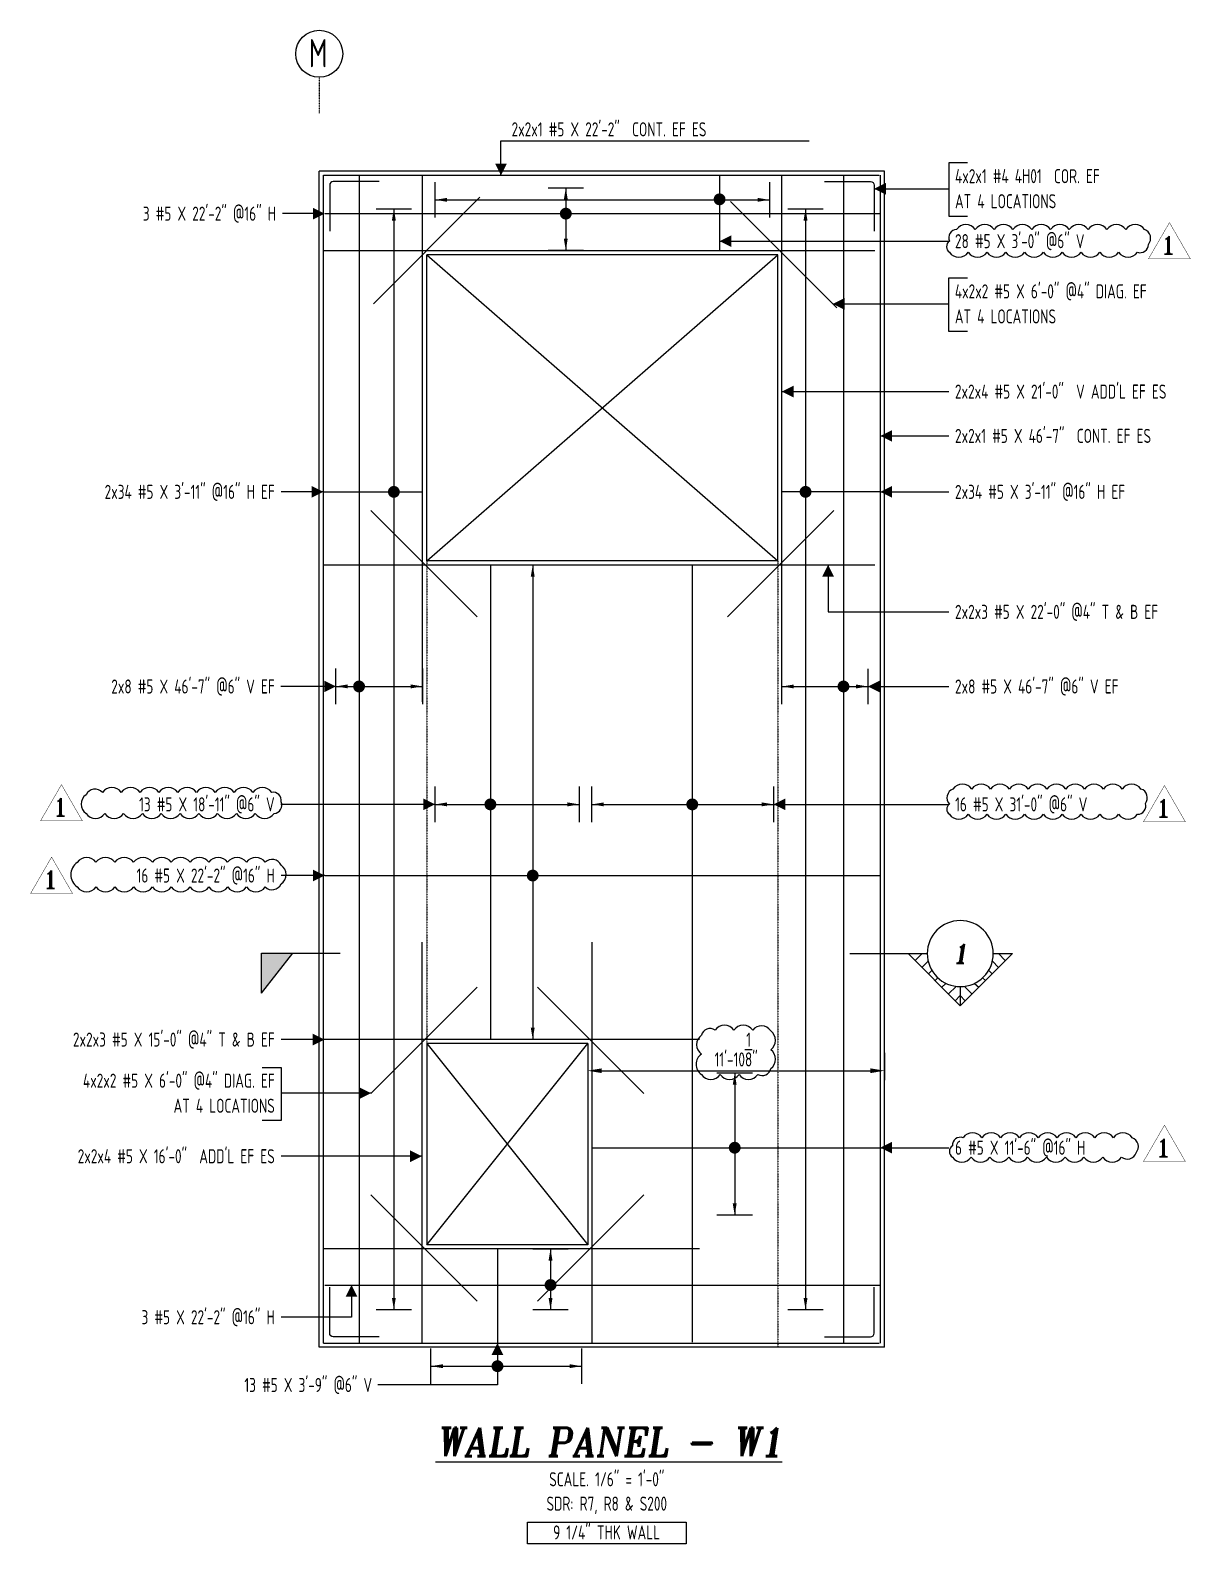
# Model space of a CAD drawing. Header units: inches. Extents: x -3675 to 25720, y -2273 to 5046.
# Drawn here: x 9388 to 9943, y 674 to 1398 of the extents above; entities that cross this region are included whole.
import ezdxf
from ezdxf.enums import TextEntityAlignment as Align

# ---------------------------------------------------------------- set-up
doc = ezdxf.new("R2010")
doc.units = ezdxf.units.IN
doc.header["$LTSCALE"] = 0.025
doc.header["$MEASUREMENT"] = 0
doc.linetypes.add('HIDDEN', pattern=[6, 3, -3])
doc.linetypes.add('PHANTOM', pattern=[2.5, 1.25, -0.25, 0.25, -0.25, 0.25, -0.25])
doc.layers.get('0').update_dxf_attribs({"linetype": 'CONTINUOUS'})
doc.layers.get('Defpoints').update_dxf_attribs({"linetype": 'CONTINUOUS'})
for name, color, linetype in [('0-25', 7, 'CONTINUOUS'), ('0-25TEXT', 7, 'CONTINUOUS'), ('0-35', 3, 'CONTINUOUS'), ('0-35TEXT', 3, 'CONTINUOUS'), ('0-50', 10, 'CONTINUOUS'), ('3', 3, 'CONTINUOUS'), ('BAR-LBL', 2, 'CONTINUOUS'), ('DETAIL', 83, 'CONTINUOUS'), ('GRID', 8, 'PHANTOM'), ('hidden', 7, 'HIDDEN'), ('RANGELAY', 7, 'CONTINUOUS'), ('REBARS', 4, 'CONTINUOUS'), ('REV_1', 150, 'CONTINUOUS')]:
    doc.layers.add(name, color=color, linetype=linetype)
doc.styles.add('AR', font='ARCHQUIK.shx', dxfattribs={"width": 0.8})
doc.styles.add('ROMANT', font='romant')
doc.dimstyles.new('CADS_DIM_48', dxfattribs={"dimscale": 48, "dimtxt": 0.09375, "dimasz": 0.09375, "dimexe": 0.0625, "dimexo": 0.0625, "dimgap": 0.09375, "dimtad": 0, "dimtih": 1, "dimtoh": 1, "dimzin": 1, "dimdsep": 46, "dimlunit": 4, "dimtxsty": 'AR', "dimblk": 'CLOSED', "dimcen": 0.1875, "dimadec": 0, "dimazin": 0, "dimtfac": 1, "dimtofl": 0, "dimtmove": 0, "dimatfit": 1, "dimldrblk": 'DOTBLANK', "dimfxl": 1, "dimtzin": 0, "dimarcsym": 0})

# ---------------------------------------------------------------- blocks, each defined once
blk = doc.blocks.new('leadrblk')
blk.add_lwpolyline([(0, 0, 0, 1, 0), (1, 0, 1, 1, 0)], format="xyseb")
blk = doc.blocks.new('SECTARO')
at = {"linetype": 'Continuous'}
blk.add_line((33.32, 16.99), (20.13, 0), dxfattribs=at)
for p, q in [((33.32, 16.99), (33.32, 0)), ((33.32, 0), (0, 0))]:
    blk.add_line(p, q)
for points in [[(33.32, 0), (33.32, 16.99), (33.32, 0), (20.13, 0)], [(33.32, 16.99), (20.13, 0), (33.32, 0), (33.32, 16.99)]]:
    blk.add_solid(points, dxfattribs=at)
blk = doc.blocks.new('*X3')
at = {"color": 0, "linetype": 'Continuous'}
for p, q in [((-1.108, 0.278), (-1.075, 0.312)), ((-1.081, 0.217), (-1.031, 0.267)), ((-1.013, 0.197), (-0.986, 0.223)), ((-0.96, 0.161), (-0.942, 0.179)), ((-0.92, 0.112), (-0.898, 0.135)), ((-0.895, 0.05), (-0.854, 0.091)), ((-0.856, 0), (-0.81, 0.046)), ((-0.768, 0), (-0.765, 0.002))]:
    blk.add_line(p, q, dxfattribs=at)
blk = doc.blocks.new('*X2')
at = {"color": 0, "linetype": 'Continuous'}
for p, q in [((-1.108, 0.278), (-1.075, 0.312)), ((-0.96, 0.161), (-0.942, 0.179)), ((-0.856, 0), (-0.81, 0.046))]:
    blk.add_line(p, q, dxfattribs=at)
blk = doc.blocks.new('SECTNU')
at = {"linetype": 'Continuous'}
blk.add_line((-24.74, 0), (-32.81, 0), dxfattribs=at)
blk.add_line((0, 0), (-24.74, 0))
at = {"layer": '3'}
for p, q in [((-68.89, 0), (-46.81, 22.07)), ((-60.81, 0), (-68.89, 0))]:
    blk.add_line(p, q, dxfattribs=at)
at = {"layer": '3', "linetype": 'Continuous'}
blk.add_line((-46.81, 14), (-46.81, 22.07), dxfattribs=at)
at = {"layer": '3'}
for points in [[(-46.81, 22.07), (-24.74, 0), (-32.81, 0, 1)], [(-32.81, 0, 0.414214), (-46.81, 14)]]:
    blk.add_lwpolyline(points, format="xyb", dxfattribs=at)
for start, end in [(90, 180), (180, 0)]:
    blk.add_arc((-46.81, 0), 14, start, end, dxfattribs=at)
at = {"linetype": 'Continuous', "xscale": -64, "yscale": 64, "zscale": 64, "rotation": 359.9999999999999}
blk.add_blockref('*X3', (-117.73, 0), dxfattribs=at)
at = {"linetype": 'Continuous', "xscale": 64, "yscale": 64, "zscale": 64}
for name in ['*X3', '*X2']:
    blk.add_blockref(name, (24.1, 0), dxfattribs=at)
at = {"linetype": 'Continuous', "style": 'ROMANT', "oblique": 9, "width": 0.9}
blk.add_attdef('NO', text='', height=8, dxfattribs=at).set_placement((-46.81, 0), align=Align.MIDDLE)
blk = doc.blocks.new('rendmark')
at = {"color": 4}
blk.add_line((0, -3), (0, 3), dxfattribs=at)
blk = doc.blocks.new('rarrow')
at = {"color": 7}
blk.add_solid([(2, -0.33), (2, 0.33), (0, 0)], dxfattribs=at)
blk = doc.blocks.new('*U407', base_point=(9724.71, 898.98))
at = {"layer": 'RANGELAY'}
blk.add_line((9724.71, 898.98), (9724.71, 830.85), dxfattribs=at)
at = {"layer": 'RANGELAY', "xscale": 2.834645669291339, "yscale": 2.834645669291339}
for name, p, rotation in [('rendmark', (9724.71, 898.98), 269.9999999999999), ('rarrow', (9724.71, 898.98), 269.9999999999999), ('rarrow', (9724.71, 830.85), 89.999996929531), ('rendmark', (9724.71, 830.85), 89.999996929531)]:
    blk.add_blockref(name, p, dxfattribs=dict(at, rotation=rotation))
blk = doc.blocks.new('VPM6DC37')
at = {"const_width": 1}
blk.add_lwpolyline([(-0.5, 0, 1), (0.5, 0, 1)], format="xyb", close=True, dxfattribs=at)
blk = doc.blocks.new('*U778', base_point=(9656.47, 862.9))
at = {"layer": 'REBARS', "color": 0}
blk.add_lwpolyline([(9656.47, 863.21), (9794.47, 863.21)], dxfattribs=at)
blk = doc.blocks.new('*U780', base_point=(9628.03, 1142.16))
at = {"layer": 'RANGELAY'}
blk.add_line((9628.03, 1142.16), (9628.03, 914.98), dxfattribs=at)
at = {"layer": 'RANGELAY', "xscale": 2.834645669291339, "yscale": 2.834645669291339}
for name, p, rotation in [('rendmark', (9628.03, 1142.16), 269.9999999999999), ('rarrow', (9628.03, 1142.16), 269.9999999999999), ('rarrow', (9628.03, 914.98), 89.999996929531), ('rendmark', (9628.03, 914.98), 89.999996929531)]:
    blk.add_blockref(name, p, dxfattribs=dict(at, rotation=rotation))
blk = doc.blocks.new('VPM6DC5F0')
at = {"const_width": 1}
blk.add_lwpolyline([(-0.5, 0, 1), (0.5, 0, 1)], format="xyb", close=True, dxfattribs=at)
blk = doc.blocks.new('*U427', base_point=(9528.46, 993.17))
at = {"layer": 'REBARS', "color": 0}
blk.add_lwpolyline([(9528.46, 993.48), (9794.46, 993.48)], dxfattribs=at)
blk = doc.blocks.new('*U406', base_point=(9636.56, 814.85))
at = {"layer": 'RANGELAY'}
blk.add_line((9636.56, 814.85), (9636.56, 785.66), dxfattribs=at)
at = {"layer": 'RANGELAY', "xscale": 2.834645669291339, "yscale": 2.834645669291339}
for name, p, rotation in [('rendmark', (9636.56, 814.85), 269.9999999999999), ('rarrow', (9636.56, 814.85), 269.9999999999999), ('rarrow', (9636.56, 785.66), 89.999996929531), ('rendmark', (9636.56, 785.66), 89.999996929531)]:
    blk.add_blockref(name, p, dxfattribs=dict(at, rotation=rotation))
blk = doc.blocks.new('VPM6DC70')
at = {"const_width": 1}
blk.add_lwpolyline([(-0.5, 0, 1), (0.5, 0, 1)], format="xyb", close=True, dxfattribs=at)
blk = doc.blocks.new('*U251', base_point=(9528.46, 797.17))
at = {"layer": 'REBARS', "color": 0}
blk.add_lwpolyline([(9528.46, 797.49), (9794.46, 797.49)], dxfattribs=at)
blk = doc.blocks.new('*U432', base_point=(9643.86, 1322.66))
at = {"layer": 'RANGELAY'}
blk.add_line((9643.86, 1322.66), (9643.86, 1292.68), dxfattribs=at)
at = {"layer": 'RANGELAY', "xscale": 2.834645669291339, "yscale": 2.834645669291339}
for name, p, rotation in [('rendmark', (9643.86, 1322.66), 269.9999999999999), ('rarrow', (9643.86, 1322.66), 269.9999999999999), ('rarrow', (9643.86, 1292.68), 89.999996929531), ('rendmark', (9643.86, 1292.68), 89.999996929531)]:
    blk.add_blockref(name, p, dxfattribs=dict(at, rotation=rotation))
blk = doc.blocks.new('VPM6DC810')
at = {"const_width": 1}
blk.add_lwpolyline([(-0.5, 0, 1), (0.5, 0, 1)], format="xyb", close=True, dxfattribs=at)
blk = doc.blocks.new('*U433', base_point=(9528.46, 1309.99))
at = {"layer": 'REBARS', "color": 0}
blk.add_lwpolyline([(9528.46, 1310.3), (9794.46, 1310.3)], dxfattribs=at)
blk = doc.blocks.new('*U405', base_point=(9758.62, 1312.66))
at = {"layer": 'RANGELAY'}
blk.add_line((9758.62, 1312.66), (9758.62, 785.66), dxfattribs=at)
at = {"layer": 'RANGELAY', "xscale": 2.834645669291339, "yscale": 2.834645669291339}
for name, p, rotation in [('rendmark', (9758.62, 1312.66), 270.0000572957836), ('rarrow', (9758.62, 1312.66), 270.0000572957836), ('rarrow', (9758.62, 785.66), 90.00005422531463), ('rendmark', (9758.62, 785.66), 90.00005422531463)]:
    blk.add_blockref(name, p, dxfattribs=dict(at, rotation=rotation))
blk = doc.blocks.new('VPM6DC920')
at = {"const_width": 1}
blk.add_lwpolyline([(-0.5, 0, 1), (0.5, 0, 1)], format="xyb", close=True, dxfattribs=at)
blk = doc.blocks.new('*U252', base_point=(9794.46, 1176.82))
at = {"layer": 'REBARS', "color": 0}
blk.add_lwpolyline([(9794.46, 1177.14), (9747.46, 1177.14)], dxfattribs=at)
blk = doc.blocks.new('*U404', base_point=(9561.56, 1312.66))
at = {"layer": 'RANGELAY'}
blk.add_line((9561.56, 1312.66), (9561.56, 785.66), dxfattribs=at)
at = {"layer": 'RANGELAY', "xscale": 2.834645669291339, "yscale": 2.834645669291339}
for name, p, rotation in [('rendmark', (9561.56, 1312.66), 269.9999823999059), ('rarrow', (9561.56, 1312.66), 269.9999823999059), ('rarrow', (9561.56, 785.66), 89.99997932943691), ('rendmark', (9561.56, 785.66), 89.99997932943691)]:
    blk.add_blockref(name, p, dxfattribs=dict(at, rotation=rotation))
blk = doc.blocks.new('VPM6DCA20')
at = {"const_width": 1}
blk.add_lwpolyline([(-0.5, 0, 1), (0.5, 0, 1)], format="xyb", close=True, dxfattribs=at)
blk = doc.blocks.new('*U253', base_point=(9527.84, 1176.82))
at = {"layer": 'REBARS', "color": 0}
blk.add_lwpolyline([(9527.84, 1177.14), (9574.84, 1177.14)], dxfattribs=at)
blk = doc.blocks.new('*U403', base_point=(9581.34, 1316.92))
at = {"layer": 'RANGELAY'}
blk.add_line((9581.34, 1316.92), (9741.34, 1316.92), dxfattribs=at)
at = {"layer": 'RANGELAY', "xscale": 2.834645669291339, "yscale": 2.834645669291339}
for name, p, rotation in [('rendmark', (9581.34, 1316.92), 2.035554812460272e-12), ('rendmark', (9741.34, 1316.92), 179.9999969295331), ('rarrow', (9581.34, 1316.92), 2.035554812460272e-12), ('rarrow', (9741.34, 1316.92), 179.9999969295331)]:
    blk.add_blockref(name, p, dxfattribs=dict(at, rotation=rotation))
blk = doc.blocks.new('VPM6DCD1')
at = {"const_width": 1}
blk.add_lwpolyline([(-0.5, 0, 1), (0.5, 0, 1)], format="xyb", close=True, dxfattribs=at)
blk = doc.blocks.new('*U808', base_point=(9717.15, 1328.68))
at = {"layer": 'REBARS', "color": 0}
blk.add_lwpolyline([(9717.47, 1328.68), (9717.47, 1292.68)], dxfattribs=at)
blk = doc.blocks.new('*U417', base_point=(9579.34, 758.64))
at = {"layer": 'RANGELAY'}
blk.add_line((9579.34, 758.64), (9651.34, 758.64), dxfattribs=at)
at = {"layer": 'RANGELAY', "xscale": 2.834645669291339, "yscale": 2.834645669291339}
for name, p, rotation in [('rendmark', (9579.34, 758.64), 2.080789147536588e-12), ('rendmark', (9651.34, 758.64), 179.9999969295331), ('rarrow', (9579.34, 758.64), 2.080789147536588e-12), ('rarrow', (9651.34, 758.64), 179.9999969295331)]:
    blk.add_blockref(name, p, dxfattribs=dict(at, rotation=rotation))
blk = doc.blocks.new('VPM6DCDB')
at = {"const_width": 1}
blk.add_lwpolyline([(-0.5, 0, 1), (0.5, 0, 1)], format="xyb", close=True, dxfattribs=at)
blk = doc.blocks.new('*U418', base_point=(9610.85, 814.85))
at = {"layer": 'REBARS', "color": 0}
blk.add_lwpolyline([(9611.17, 814.85), (9611.17, 769.85)], dxfattribs=at)
blk = doc.blocks.new('*U784', base_point=(9581.34, 1027.54))
at = {"layer": 'RANGELAY'}
blk.add_line((9581.34, 1027.54), (9650.34, 1027.54), dxfattribs=at)
at = {"layer": 'RANGELAY', "xscale": 2.834645669291339, "yscale": 2.834645669291339}
for name, p, rotation in [('rendmark', (9581.34, 1027.54), 2.076856112000293e-12), ('rendmark', (9650.34, 1027.54), 179.9999969295331), ('rarrow', (9581.34, 1027.54), 2.076856112000293e-12), ('rarrow', (9650.34, 1027.54), 179.9999969295331)]:
    blk.add_blockref(name, p, dxfattribs=dict(at, rotation=rotation))
blk = doc.blocks.new('VPM6DCE50')
at = {"const_width": 1}
blk.add_lwpolyline([(-0.5, 0, 1), (0.5, 0, 1)], format="xyb", close=True, dxfattribs=at)
blk = doc.blocks.new('*U785', base_point=(9607.45, 1142.16))
at = {"layer": 'REBARS', "color": 0}
blk.add_lwpolyline([(9607.76, 1142.16), (9607.76, 915.15)], dxfattribs=at)
blk = doc.blocks.new('*U782', base_point=(9656.34, 1027.54))
at = {"layer": 'RANGELAY'}
blk.add_line((9656.34, 1027.54), (9743.34, 1027.54), dxfattribs=at)
at = {"layer": 'RANGELAY', "xscale": 2.834645669291339, "yscale": 2.834645669291339}
for name, p, rotation in [('rendmark', (9656.34, 1027.54), 2.096387674182113e-12), ('rendmark', (9743.34, 1027.54), 179.9999969295331), ('rarrow', (9656.34, 1027.54), 2.096387674182113e-12), ('rarrow', (9743.34, 1027.54), 179.9999969295331)]:
    blk.add_blockref(name, p, dxfattribs=dict(at, rotation=rotation))
blk = doc.blocks.new('VPM6DCEF')
at = {"const_width": 1}
blk.add_lwpolyline([(-0.5, 0, 1), (0.5, 0, 1)], format="xyb", close=True, dxfattribs=at)
blk = doc.blocks.new('*U783', base_point=(9704.1, 1142.16))
at = {"layer": 'REBARS', "color": 0}
blk.add_lwpolyline([(9704.41, 1142.16), (9704.41, 770.15)], dxfattribs=at)
blk = doc.blocks.new('*U402', base_point=(9747.34, 1083.98))
at = {"layer": 'RANGELAY'}
blk.add_line((9747.34, 1083.98), (9788.46, 1083.98), dxfattribs=at)
at = {"layer": 'RANGELAY', "xscale": 2.834645669291339, "yscale": 2.834645669291339}
for name, p, rotation in [('rendmark', (9747.34, 1083.98), 1.900673765075863e-12), ('rendmark', (9788.46, 1083.98), 179.999996929533), ('rarrow', (9747.34, 1083.98), 1.900673765075863e-12), ('rarrow', (9788.46, 1083.98), 179.999996929533)]:
    blk.add_blockref(name, p, dxfattribs=dict(at, rotation=rotation))
blk = doc.blocks.new('VPM6DD020')
at = {"const_width": 1}
blk.add_lwpolyline([(-0.5, 0, 1), (0.5, 0, 1)], format="xyb", close=True, dxfattribs=at)
blk = doc.blocks.new('*U254', base_point=(9776.46, 1328.66))
at = {"layer": 'REBARS', "color": 0}
blk.add_lwpolyline([(9776.78, 1328.66), (9776.78, 769.66)], dxfattribs=at)
blk = doc.blocks.new('*U401', base_point=(9533.84, 1084.01))
at = {"layer": 'RANGELAY'}
blk.add_line((9533.84, 1084.01), (9575.34, 1084.01), dxfattribs=at)
at = {"layer": 'RANGELAY', "xscale": 2.834645669291339, "yscale": 2.834645669291339}
for name, p, rotation in [('rendmark', (9533.84, 1084.01), 2.197420080104641e-12), ('rendmark', (9575.34, 1084.01), 179.9999969295332), ('rarrow', (9533.84, 1084.01), 2.197420080104641e-12), ('rarrow', (9575.34, 1084.01), 179.9999969295332)]:
    blk.add_blockref(name, p, dxfattribs=dict(at, rotation=rotation))
blk = doc.blocks.new('VPM6DD140')
at = {"const_width": 1}
blk.add_lwpolyline([(-0.5, 0, 1), (0.5, 0, 1)], format="xyb", close=True, dxfattribs=at)
blk = doc.blocks.new('*U255', base_point=(9544.6, 1328.66))
at = {"layer": 'REBARS', "color": 0}
blk.add_lwpolyline([(9544.91, 1328.66), (9544.91, 769.66)], dxfattribs=at)
blk = doc.blocks.new('*U775', base_point=(9680.99, 888.9))
at = {"layer": 'REBARS', "color": 0}
blk.add_lwpolyline([(9681.21, 889.12), (9630.3, 940.03)], dxfattribs=at)
blk = doc.blocks.new('*U301', base_point=(9550.69, 888.9))
at = {"layer": 'REBARS', "color": 0}
blk.add_lwpolyline([(9550.47, 889.12), (9601.38, 940.03)], dxfattribs=at)
blk = doc.blocks.new('*U776', base_point=(9680.99, 840.93))
at = {"layer": 'REBARS', "color": 0}
blk.add_lwpolyline([(9681.21, 840.71), (9630.3, 789.79)], dxfattribs=at)
blk = doc.blocks.new('*U302', base_point=(9550.69, 840.93))
at = {"layer": 'REBARS', "color": 0}
blk.add_lwpolyline([(9550.47, 840.71), (9601.38, 789.79)], dxfattribs=at)
blk = doc.blocks.new('*U428', base_point=(9773.4, 1264.99))
at = {"layer": 'REBARS', "color": 0}
blk.add_lwpolyline([(9773.62, 1265.21), (9722.71, 1316.12)], dxfattribs=at)
blk = doc.blocks.new('*U430', base_point=(9552.1, 1266.99))
at = {"layer": 'REBARS', "color": 0}
blk.add_lwpolyline([(9551.88, 1267.21), (9602.79, 1318.12)], dxfattribs=at)
blk = doc.blocks.new('*U424', base_point=(9550.69, 1168.44))
at = {"layer": 'REBARS', "color": 0}
blk.add_lwpolyline([(9550.47, 1168.22), (9601.38, 1117.31)], dxfattribs=at)
blk = doc.blocks.new('*U425', base_point=(9771.99, 1168.44))
at = {"layer": 'REBARS', "color": 0}
blk.add_lwpolyline([(9772.21, 1168.22), (9721.3, 1117.31)], dxfattribs=at)
blk = doc.blocks.new('*U777', base_point=(9656.21, 769.66))
at = {"layer": 'REBARS', "color": 0}
blk.add_lwpolyline([(9656.53, 769.66), (9656.53, 961.66)], dxfattribs=at)
blk = doc.blocks.new('*U256', base_point=(9575.46, 769.66))
at = {"layer": 'REBARS', "color": 0}
blk.add_lwpolyline([(9575.15, 769.66), (9575.15, 961.66)], dxfattribs=at)
blk = doc.blocks.new('*U257', base_point=(9707.84, 814.54))
at = {"layer": 'REBARS', "color": 0}
blk.add_lwpolyline([(9707.84, 814.85), (9527.84, 814.85)], dxfattribs=at)
blk = doc.blocks.new('*U258', base_point=(9707.84, 915.29))
at = {"layer": 'REBARS', "color": 0}
blk.add_lwpolyline([(9707.84, 914.98), (9527.84, 914.98)], dxfattribs=at)
blk = doc.blocks.new('*U429', base_point=(9527.84, 1292.37))
at = {"layer": 'REBARS', "color": 0}
blk.add_lwpolyline([(9527.84, 1292.68), (9791.84, 1292.68)], dxfattribs=at)
blk = doc.blocks.new('*U426', base_point=(9527.84, 1142.48))
at = {"layer": 'REBARS', "color": 0}
blk.add_lwpolyline([(9527.84, 1142.16), (9791.84, 1142.16)], dxfattribs=at)
blk = doc.blocks.new('*U259', base_point=(9747.03, 1076.66))
at = {"layer": 'REBARS', "color": 0}
blk.add_lwpolyline([(9747.34, 1076.66), (9747.34, 1328.66)], dxfattribs=at)
blk = doc.blocks.new('*U260', base_point=(9575.65, 1076.66))
at = {"layer": 'REBARS', "color": 0}
blk.add_lwpolyline([(9575.34, 1076.66), (9575.34, 1328.66)], dxfattribs=at)
blk = doc.blocks.new('*U604', base_point=(9530.59, 772.41))
at = {"layer": 'REBARS', "color": 0}
blk.add_lwpolyline([(9554.59, 772.66), (9532.59, 772.66, -0.414213), (9530.84, 774.41), (9530.84, 796.41)], format="xyb", dxfattribs=at)
blk = doc.blocks.new('*U605', base_point=(9791.71, 772.41))
at = {"layer": 'REBARS', "color": 0}
blk.add_lwpolyline([(9767.71, 772.66), (9789.71, 772.66, 0.414213), (9791.46, 774.41), (9791.46, 796.41)], format="xyb", dxfattribs=at)
blk = doc.blocks.new('*U606', base_point=(9530.59, 1325.91))
at = {"layer": 'REBARS', "color": 0}
blk.add_lwpolyline([(9554.59, 1325.66), (9532.59, 1325.66, 0.414214), (9530.84, 1323.91), (9530.84, 1301.91)], format="xyb", dxfattribs=at)
blk = doc.blocks.new('*U607', base_point=(9791.71, 1325.91))
at = {"layer": 'REBARS', "color": 0}
blk.add_lwpolyline([(9767.71, 1325.66), (9789.71, 1325.66, -0.414214), (9791.46, 1323.91), (9791.46, 1301.91)], format="xyb", dxfattribs=at)
blk = doc.blocks.new('*U332', base_point=(9527.84, 769.98))
at = {"layer": 'REBARS', "color": 0}
blk.add_lwpolyline([(9527.84, 769.66), (9793.84, 769.66)], dxfattribs=at)
blk = doc.blocks.new('*U261', base_point=(9794.78, 769.66))
at = {"layer": 'REBARS', "color": 0}
blk.add_lwpolyline([(9794.46, 769.66), (9794.46, 1328.66)], dxfattribs=at)
blk = doc.blocks.new('*U262', base_point=(9528.15, 769.66))
at = {"layer": 'REBARS', "color": 0}
blk.add_lwpolyline([(9527.84, 769.66), (9527.84, 1328.66)], dxfattribs=at)
blk = doc.blocks.new('*U333', base_point=(9527.84, 1328.35))
at = {"layer": 'REBARS', "color": 0}
blk.add_lwpolyline([(9527.84, 1328.66), (9793.84, 1328.66)], dxfattribs=at)
blk = doc.blocks.new('*D420')
at = {"layer": 'Defpoints', "color": 0, "transparency": 16777216}
for p in [(9654.34, 913.16), (9796.46, 913.16), (9796.46, 900.07)]:
    blk.add_point(p, dxfattribs=at)
at = {"layer": 'DETAIL', "color": 0, "lineweight": -2, "transparency": 16777216}
for p, q in [((9654.34, 908.66), (9654.34, 895.57)), ((9796.46, 908.66), (9796.46, 895.57)), ((9661.09, 900.07), (9789.71, 900.07))]:
    blk.add_line(p, q, dxfattribs=at)
at = {"layer": 'DETAIL', "color": 0, "transparency": 16777216}
for points in [[(9661.09, 901.19), (9661.09, 898.94), (9654.34, 900.07)], [(9789.71, 901.19), (9789.71, 898.94), (9796.46, 900.07)]]:
    blk.add_solid(points, dxfattribs=at)
at = {"layer": 'DETAIL', "color": 0, "transparency": 16777216, "insert": (9725.4, 910.19), "char_height": 6.75, "attachment_point": 5, "style": 'AR'}
blk.add_mtext('11\'-10{\\H1.000000x;\\S1/8;}"', dxfattribs=at)
blk = doc.blocks.new('_DotBlank')
at = {"layer": '0-35', "color": 0, "lineweight": -2}
blk.add_line((-0.5, 0), (-1, 0), dxfattribs=at)
blk.add_circle((0, 0), 0.5, dxfattribs=at)
blk = doc.blocks.new('Rev_Tri (48)')
at = {"const_width": 0.128}
blk.add_lwpolyline([(6.69, 11.58), (13.37, 0), (0, 0)], close=True, dxfattribs=at)
at = {"color": 1, "style": 'ROMANT'}
blk.add_attdef('R', (3.93, 1.52, -0.03), '', height=5.75, dxfattribs=at)

msp = doc.modelspace()

# ---------------------------------------------------------------- linework, layer by layer
at = {"layer": '0-25TEXT'}
for points in [[(9612.83974, 1328.66492), (9612.83974, 1345.15144), (9760.38655, 1345.15144)], [(9836.17862, 1334.61952), (9827.17957, 1334.61952), (9827.17957, 1309.1222), (9836.17862, 1309.1222)], [(9791.46344, 1322.24582), (9827.17957, 1322.24582)], [(9526.46343, 1310.30328), (9508.19517, 1310.30328)], [(9717.46723, 1297.13373), (9827.17957, 1297.13373)], [(9836.09403, 1279.47578), (9827.09497, 1279.47578), (9827.09497, 1253.97845), (9836.09403, 1253.97845)], [(9771.72974, 1267.10208), (9827.09497, 1267.10208)], [(9747.33824, 1225.13148), (9827.14564, 1225.13148)], [(9794.46343, 1203.92861), (9827.17957, 1203.92861)], [(9527.83839, 1177.13611), (9507.57017, 1177.13611)], [(9794.46284, 1177.1362), (9827.17957, 1177.13622)], [(9769.42892, 1142.16486), (9769.42892, 1119.70088), (9827.17957, 1119.70088)], [(9533.83826, 1084.01466), (9507.47848, 1083.98192)], [(9788.46336, 1083.96975), (9827.17957, 1083.96975)], [(9581.28758, 1027.55324), (9507.50422, 1027.55324)], [(9743.37357, 1027.5389), (9827.21488, 1027.5389)], [(9528.46333, 993.48293), (9507.57017, 993.48293)], [(9528.33826, 914.9775), (9507.57017, 914.9775)], [(9498.57111, 901.67128), (9507.57017, 901.67128), (9507.57017, 876.17396), (9498.57111, 876.17396)], [(9550.6426, 889.29758), (9507.57017, 889.29758)], [(9794.46329, 863.21185), (9827.17957, 863.21185)], [(9574.95617, 859.12355), (9507.57017, 859.12355)], [(9541.30922, 797.48707), (9541.30922, 782.1024), (9507.63897, 782.1024)], [(9611.15951, 769.6649), (9611.15951, 749.63175), (9553.94052, 749.63175)]]:
    msp.add_lwpolyline(points, dxfattribs=at)
at = {"layer": '0-35'}
for p, q in [((9525.83826, 767.66492), (9525.83826, 1330.66492)), ((9796.46326, 1330.66492), (9525.83826, 1330.66492)), ((9796.46326, 767.66492), (9796.46326, 1330.66492)), ((9577.33826, 1144.16492), (9577.33826, 1290.66492)), ((9745.33826, 1290.66492), (9577.33826, 1290.66492)), ((9745.33826, 1144.16492), (9745.33826, 1290.66492)), ((9745.33826, 1144.16492), (9577.33826, 1144.16492)), ((9654.33826, 913.16492), (9577.33826, 913.16492)), ((9577.33826, 913.16492), (9577.33826, 816.66492)), ((9654.33826, 913.16492), (9654.33826, 816.66492)), ((9654.33826, 816.66492), (9577.33826, 816.66492)), ((9796.46326, 767.66492), (9525.83826, 767.66492))]:
    msp.add_line(p, q, dxfattribs=at)
at = {"layer": '0-50'}
for p, q in [((9577.33826, 1290.66492), (9745.33826, 1144.16492)), ((9577.33826, 1144.16492), (9745.33826, 1290.66492)), ((9577.33826, 913.16492), (9654.33826, 816.66492)), ((9577.33826, 816.66492), (9654.33826, 913.16492))]:
    msp.add_line(p, q, dxfattribs=at)
msp.add_lwpolyline([(9625.54394, 684.00954), (9701.43079, 684.00954), (9701.43079, 673.65318), (9625.54394, 673.65318)], close=True, dxfattribs=at)
msp.add_circle((9525.83826, 1386.82764), 11.25, dxfattribs=at)
at = {"layer": 'DETAIL'}
msp.add_lwpolyline([(9708.77669, 898.26007, 0.52056705), (9717.77669, 898.26007, 0.52056705), (9726.77669, 898.26007, 0.52056705), (9735.77669, 898.26007, 0.52056705), (9741.93521, 901.10155, 0.52056705), (9741.93521, 910.10155, 0.52056705), (9741.93521, 919.10155, 0.52056705), (9733.3185, 919.48483, 0.52056705), (9724.3185, 919.48483, 0.52056705), (9715.3185, 919.48483, 0.52056705), (9708.77669, 917.02664, 0.52056705), (9708.77669, 908.02664, 0.52056705)], format="xyb", close=True, dxfattribs=at)
at = {"layer": 'GRID', "lineweight": -3}
msp.add_lwpolyline([(9525.83826, 1375.57764), (9525.83826, 1358.33671)], dxfattribs=at)
at = {"layer": 'hidden'}
for p, q in [((9577.33826, 1144.16492), (9577.33824, 913.16492)), ((9745.33826, 1144.16492), (9745.33826, 767.66492))]:
    msp.add_line(p, q, dxfattribs=at)
at = {"layer": 'REV_1'}
for points in [[(9827.49079, 1291.81174, 0.52056705), (9836.49079, 1291.81174, 0.52056705), (9845.49079, 1291.81174, 0.52056705), (9854.49079, 1291.81174, 0.52056705), (9863.49079, 1291.81174, 0.52056705), (9872.49079, 1291.81174, 0.52056705), (9881.49079, 1291.81174, 0.52056705), (9890.49079, 1291.81174, 0.52056705), (9899.49079, 1291.81174, 0.52056705), (9908.49079, 1291.81174, 0.52056705), (9917.49079, 1291.81174, 0.52056705), (9922.72811, 1295.57442, 0.52056705), (9920.8867, 1302.73301, 0.52056705), (9911.8867, 1302.73301, 0.52056705), (9902.8867, 1302.73301, 0.52056705), (9893.8867, 1302.73301, 0.52056705), (9884.8867, 1302.73301, 0.52056705), (9875.8867, 1302.73301, 0.52056705), (9866.8867, 1302.73301, 0.52056705), (9857.8867, 1302.73301, 0.52056705), (9848.8867, 1302.73301, 0.52056705), (9839.8867, 1302.73301, 0.52056705), (9830.8867, 1302.73301, 0.52056705), (9827.49079, 1297.12892, 0.52056705)], [(9827.50114, 1022.78846, 0.52056705), (9836.50114, 1022.78846, 0.52056705), (9845.50114, 1022.78846, 0.52056705), (9854.50114, 1022.78846, 0.52056705), (9863.50114, 1022.78846, 0.52056705), (9872.50114, 1022.78846, 0.52056705), (9881.50114, 1022.78846, 0.52056705), (9890.50114, 1022.78846, 0.52056705), (9899.50114, 1022.78846, 0.52056705), (9908.50114, 1022.78846, 0.52056705), (9917.50114, 1022.78846, 0.52056705), (9921.29061, 1027.99898, 0.52056705), (9919.19893, 1034.9073, 0.52056705), (9910.19893, 1034.9073, 0.52056705), (9901.19893, 1034.9073, 0.52056705), (9892.19893, 1034.9073, 0.52056705), (9883.19893, 1034.9073, 0.52056705), (9874.19893, 1034.9073, 0.52056705), (9865.19893, 1034.9073, 0.52056705), (9856.19893, 1034.9073, 0.52056705), (9847.19893, 1034.9073, 0.52056705), (9838.19893, 1034.9073, 0.52056705), (9829.19893, 1034.9073, 0.52056705), (9827.50114, 1027.60509, 0.52056705)], [(9414.20471, 1023.17723, 0.52056705), (9423.20471, 1023.17723, 0.52056705), (9432.20471, 1023.17723, 0.52056705), (9441.20471, 1023.17723, 0.52056705), (9450.20471, 1023.17723, 0.52056705), (9459.20471, 1023.17723, 0.52056705), (9468.20471, 1023.17723, 0.52056705), (9477.20471, 1023.17723, 0.52056705), (9486.20471, 1023.17723, 0.52056705), (9495.20471, 1023.17723, 0.52056705), (9504.20471, 1023.17723, 0.52056705), (9507.59003, 1028.79191, 0.52056705), (9503.09205, 1033.29394, 0.52056705), (9494.09205, 1033.29394, 0.52056705), (9485.09205, 1033.29394, 0.52056705), (9476.09205, 1033.29394, 0.52056705), (9467.09205, 1033.29394, 0.52056705), (9458.09205, 1033.29394, 0.52056705), (9449.09205, 1033.29394, 0.52056705), (9440.09205, 1033.29394, 0.52056705), (9431.09205, 1033.29394, 0.52056705), (9422.09205, 1033.29394, 0.52056705), (9414.20471, 1032.18128, 0.52056705)], [(9410.01936, 988.01673, 0.52056705), (9419.01936, 988.01673, 0.52056705), (9428.01936, 988.01673, 0.52056705), (9437.01936, 988.01673, 0.52056705), (9446.01936, 988.01673, 0.52056705), (9455.01936, 988.01673, 0.52056705), (9464.01936, 988.01673, 0.52056705), (9473.01936, 988.01673, 0.52056705), (9482.01936, 988.01673, 0.52056705), (9491.01936, 988.01673, 0.52056705), (9500.01936, 988.01673, 0.52056705), (9507.59003, 989.44607, 0.52056705), (9507.59003, 998.44607, 0.52056705), (9499.98251, 999.83855, 0.52056705), (9490.98251, 999.83855, 0.52056705), (9481.98251, 999.83855, 0.52056705), (9472.98251, 999.83855, 0.52056705), (9463.98251, 999.83855, 0.52056705), (9454.98251, 999.83855, 0.52056705), (9445.98251, 999.83855, 0.52056705), (9436.98251, 999.83855, 0.52056705), (9427.98251, 999.83855, 0.52056705), (9418.98251, 999.83855, 0.52056705), (9410.01936, 999.80169, 0.52056705)], [(9828.89768, 858.70842, 0.52056705), (9837.89768, 858.70842, 0.52056705), (9846.89768, 858.70842, 0.52056705), (9855.89768, 858.70842, 0.52056705), (9864.89768, 858.70842, 0.52056705), (9873.89768, 858.70842, 0.52056705), (9882.89768, 858.70842, 0.52056705), (9891.89768, 858.70842, 0.52056705), (9900.89768, 858.70842, 0.52056705), (9909.89768, 858.70842, 0.52056705), (9916.80944, 860.79667, 0.52056705), (9915.02288, 868.01011, 0.52056705), (9906.02288, 868.01011, 0.52056705), (9897.02288, 868.01011, 0.52056705), (9888.02288, 868.01011, 0.52056705), (9879.02288, 868.01011, 0.52056705), (9870.02288, 868.01011, 0.52056705), (9861.02288, 868.01011, 0.52056705), (9852.02288, 868.01011, 0.52056705), (9843.02288, 868.01011, 0.52056705), (9834.02288, 868.01011, 0.52056705), (9828.89768, 864.13531, 0.52056705)]]:
    msp.add_lwpolyline(points, format="xyb", close=True, dxfattribs=at)

# ---------------------------------------------------------------- block references
ref = msp.add_blockref('SECTNU', (9779.83502, 956.11664), dxfattribs=dict(xscale=1.129181470141702, yscale=1.129181470141702, zscale=1.129181470141702, rotation=180))
ref.add_attrib('NO', '1', dxfattribs={"linetype": 'Continuous', "height": 9.03345, "style": 'ROMANT', "oblique": 9, "width": 0.9}).set_placement((9832.69504, 956.11663), align=Align.MIDDLE)
at = {"xscale": 1.129181470141702, "yscale": 1.129181470141702, "zscale": 1.129181470141702, "rotation": 180}
msp.add_blockref('SECTARO', (9535.89397, 956.36935), dxfattribs=at)
at = {"layer": '0-25', "xscale": 1.5, "yscale": 1.5, "zscale": 1.5}
for p in [(9922.77918, 1288.65915, -0.15), (9392.41941, 1019.62531, -0.15), (9920.38714, 1019.19665, -0.15), (9387.68607, 984.93353, -0.15), (9920.38714, 856.60831, -0.15)]:
    msp.add_blockref('Rev_Tri (48)', p, dxfattribs=at).add_auto_attribs({'R': '1'})
at = {"layer": '0-25TEXT'}
for name, p, xscale, yscale, rotation in [('leadrblk', (9612.83974, 1328.66492), 5.623937007874017, 2.250708661417324, 90.00000153523449), ('leadrblk', (9528.46343, 1310.30328), 5.623937007874017, 2.250708661417324, 180.000003070469), ('VPM6DC810', (9643.86461, 1310.30327), 2.834645669291338, 2.834645669291338, 269.9999999999999), ('leadrblk', (9527.83839, 1177.13611), 5.623937007874017, 2.250708661417324, 180.000003070469), ('VPM6DCA20', (9561.56269, 1177.1361), 2.834645669291338, 2.834645669291338, 269.9999823999059), ('VPM6DC920', (9758.6234, 1177.13617), 2.834645669291338, 2.834645669291338, 90.0000572957838), ('leadrblk', (9794.46284, 1177.1362), -5.623937007874016, 2.250708661417324, 180.0000366252208), ('leadrblk', (9769.42892, 1142.16486), 5.623937007874017, 2.250708661417324, 270.0000046057035), ('leadrblk', (9533.83826, 1084.01466), 5.623937007874017, 2.250708661417324, 180.000003070469), ('leadrblk', (9581.28758, 1027.55324), 5.623937007874017, 2.250708661417324, 180.000003070469), ('leadrblk', (9528.46333, 993.48293), 5.623937007874017, 2.250708661417324, 180.000003070469), ('VPM6DC5F0', (9628.03298, 993.4829), 2.834645669291338, 2.834645669291338, 269.9999999999999), ('leadrblk', (9528.33826, 914.9775), 5.623937007874017, 2.250708661417324, 180.000003070469), ('leadrblk', (9550.6426, 889.29758), 5.623937007874017, 2.250708661417324, 180.000003070469), ('VPM6DC37', (9724.70938, 863.21184), 2.834645669291338, 2.834645669291338, 269.9999999999999), ('leadrblk', (9574.95617, 859.12355), 5.623937007874017, 2.250708661417324, 180.000003070469), ('leadrblk', (9541.30922, 797.48707), 5.623937007874017, 2.250708661417324, 270.0000046057035), ('VPM6DC70', (9636.56328, 797.48704), 2.834645669291338, 2.834645669291338, 269.9999999999999), ('leadrblk', (9611.15951, 769.6649), 5.623937007874017, 2.250708661417324, 270.0000046057035)]:
    msp.add_blockref(name, p, dxfattribs=dict(at, xscale=xscale, yscale=yscale, rotation=rotation))
for name, p, xscale, yscale in [('VPM6DCD1', (9717.46727, 1317.1542), 2.834645669291338, 2.834645669291338), ('leadrblk', (9791.46344, 1322.24582), 5.623937007874017, 2.250708661417324), ('leadrblk', (9717.46723, 1297.13373), 5.623937007874017, 2.250708661417324), ('leadrblk', (9771.72974, 1267.10208), 5.623937007874017, 2.250708661417324), ('leadrblk', (9747.33824, 1225.13148), 5.623937007874017, 2.250708661417324), ('leadrblk', (9794.46343, 1203.92861), 5.623937007874017, 2.250708661417324), ('VPM6DD140', (9544.90896, 1083.98192), 2.834645669291338, 2.834645669291338), ('VPM6DD020', (9776.77705, 1083.98185), 2.834645669291338, 2.834645669291338), ('leadrblk', (9788.46336, 1083.96975), 5.623937007874017, 2.250708661417324), ('VPM6DCE50', (9607.75796, 1027.54479), 2.834645669291338, 2.834645669291338), ('VPM6DCEF', (9704.41223, 1027.54479), 2.834645669291338, 2.834645669291338), ('leadrblk', (9743.37357, 1027.5389), 5.623937007874017, 2.250708661417324), ('leadrblk', (9794.46329, 863.21185), 5.623937007874017, 2.250708661417324), ('VPM6DCDB', (9611.16628, 758.63547), 2.834645669291338, 2.834645669291338)]:
    msp.add_blockref(name, p, dxfattribs=dict(at, xscale=xscale, yscale=yscale))
at = {"layer": 'RANGELAY'}
for name, p in [('*U403', (9581.33824, 1316.91894)), ('*U432', (9643.86461, 1322.66492)), ('*U404', (9561.56273, 1312.66492)), ('*U405', (9758.62325, 1312.66499)), ('*U780', (9628.03299, 1142.1649)), ('*U401', (9533.83826, 1084.01466)), ('*U402', (9747.3383, 1083.98185)), ('*U784', (9581.33826, 1027.54479)), ('*U782', (9656.33826, 1027.54479)), ('*U407', (9724.70938, 898.97742)), ('*U406', (9636.56328, 814.85242)), ('*U417', (9579.33824, 758.63547))]:
    msp.add_blockref(name, p, dxfattribs=at)
at = {"layer": 'REBARS', "color": 4}
for name, p in [('*U262', (9528.15076, 769.66492)), ('*U333', (9527.83826, 1328.35242)), ('*U255', (9544.59645, 1328.66492)), ('*U260', (9575.65072, 1076.66492)), ('*U808', (9717.15473, 1328.67978)), ('*U259', (9747.0258, 1076.66492)), ('*U254', (9776.46455, 1328.66484)), ('*U261', (9794.77576, 769.66492)), ('*U606', (9530.58808, 1325.91491)), ('*U607', (9791.71344, 1325.91491)), ('*U430', (9552.10343, 1266.98805)), ('*U428', (9773.40159, 1264.98828)), ('*U433', (9528.46343, 1309.99078)), ('*U429', (9527.83843, 1292.36728)), ('*U253', (9527.83839, 1176.82361)), ('*U252', (9794.46284, 1176.8237)), ('*U424', (9550.68919, 1168.44246)), ('*U425', (9771.98735, 1168.4424)), ('*U426', (9527.83838, 1142.47743)), ('*U785', (9607.4454, 1142.16491)), ('*U783', (9704.09966, 1142.16488)), ('*U427', (9528.46333, 993.17043)), ('*U256', (9575.46324, 769.6649)), ('*U777', (9656.21327, 769.6649)), ('*U301', (9550.6892, 888.90225)), ('*U775', (9680.98732, 888.90225)), ('*U258', (9707.83827, 915.28988)), ('*U778', (9656.47074, 862.89939)), ('*U302', (9550.6892, 840.92759)), ('*U776', (9680.98732, 840.92759)), ('*U257', (9707.83827, 814.53995)), ('*U418', (9610.85377, 814.85242)), ('*U251', (9528.46326, 797.17457)), ('*U604', (9530.58808, 772.41492)), ('*U605', (9791.71344, 772.41492)), ('*U332', (9527.83826, 769.97742))]:
    msp.add_blockref(name, p, dxfattribs=at)

# ---------------------------------------------------------------- texts
at = {"color": 7, "linetype": 'Continuous', "style": 'ROMANT', "oblique": 9, "width": 0.95}
msp.add_text('%%UWALL PANEL - W1', height=13.5, dxfattribs=at).set_placement((9664.85924, 715.58144), align=Align.CENTER)
at = {"layer": '0-35TEXT', "style": 'AR', "width": 0.8}
for p in [(9830.17925, 1312.8718), (9830.09466, 1257.72806)]:
    msp.add_text('AT 4 LOCATIONS', height=6.7498312, dxfattribs=at).set_placement(p)
msp.add_text('AT 4 LOCATIONS', height=6.7498312, dxfattribs=at).set_placement((9504.57048, 879.92357), align=Align.RIGHT)
for s, p in [('SCALE. 1/6" = 1\'-0"', (9663.48736, 701.13455)), ('SDR: R7, R8 & S200', (9663.48736, 689.46636)), ('9 1/4" THK WALL', (9663.41044, 675.67834))]:
    msp.add_text(s, height=6.7498312, dxfattribs=at).set_placement(p, align=Align.CENTER)
at = {"layer": '0-50', "style": 'AR', "width": 0.8}
msp.add_text('M', height=13.5, dxfattribs=at).set_placement((9520.85172, 1380.34119))
at = {"layer": 'BAR-LBL', "style": 'AR', "width": 0.8}
for s, p in [('2x2x1 #5 X 22\'-2"  CONT. EF ES', (9617.90936, 1347.28563)), ('4x2x1 #4 4H01  COR. EF', (9830.17925, 1324.87054)), ('28 #5 X 3\'-0" @6" V', (9830.17925, 1293.75909)), ('4x2x2 #5 X 6\'-0" @4" DIAG. EF', (9830.09466, 1269.7268)), ('2x2x4 #5 X 21\'-0"  V ADD\'L EF ES', (9830.14533, 1221.75684)), ('2x2x1 #5 X 46\'-7"  CONT. EF ES', (9830.17925, 1200.55397)), ('2x2x3 #5 X 22\'-0" @4" T & B EF', (9830.17925, 1116.32623)), ('2x8 #5 X 46\'-7" @6" V EF', (9830.17925, 1080.59511)), ('16 #5 X 31\'-0" @6" V', (9830.21457, 1024.16426)), ('6 #5 X 11\'-6" @16" H', (9830.17925, 859.8372))]:
    msp.add_text(s, height=6.7492913, dxfattribs=at).set_placement(p)
for s, p in [('3 #5 X 22\'-2" @16" H', (9505.19548, 1306.92864)), ('2x34 #5 X 3\'-11" @16" H EF', (9504.57048, 1173.76146)), ('2x8 #5 X 46\'-7" @6" V EF', (9504.57048, 1080.59199)), ('13 #5 X 18\'-11" @6" V', (9504.50454, 1024.17859)), ('16 #5 X 22\'-2" @16" H', (9504.57048, 990.10828)), ('2x2x3 #5 X 15\'-0" @4" T & B EF', (9504.57048, 911.60285)), ('4x2x2 #5 X 6\'-0" @4" DIAG. EF', (9504.57048, 891.92231)), ('2x2x4 #5 X 16\'-0"  ADD\'L EF ES', (9504.57048, 855.7489)), ('3 #5 X 22\'-2" @16" H', (9504.57048, 778.69761)), ('13 #5 X 3\'-9" @6" V', (9551.16495, 746.25709))]:
    msp.add_text(s, height=6.7492913, dxfattribs=at).set_placement(p, align=Align.RIGHT)
msp.add_text('2x34 #5 X 3\'-11" @16" H EF', height=6.7492913, rotation=0.0000397, dxfattribs=at).set_placement((9830.17925, 1173.76158))

# ---------------------------------------------------------------- dimensions: what is measured, and where the dimension line sits
at = {"layer": 'DETAIL'}
dim = msp.add_linear_dim(base=(9796.46326, 900.06844), p1=(9654.33826, 913.16492), p2=(9796.46326, 913.16492), dimstyle='CADS_DIM_48', override={"dimscale": 72, "dimgap": 0.03125, "dimtad": 1, "dimtih": 0, "dimtoh": 0, "dimdec": 3, "dimtdec": 3}, dxfattribs=at)
dim.commit()
dim.dimension.update_dxf_attribs({"geometry": '*D420', "text_midpoint": (9725.40076, 910.19344)})

doc.saveas('drawing.dxf')
